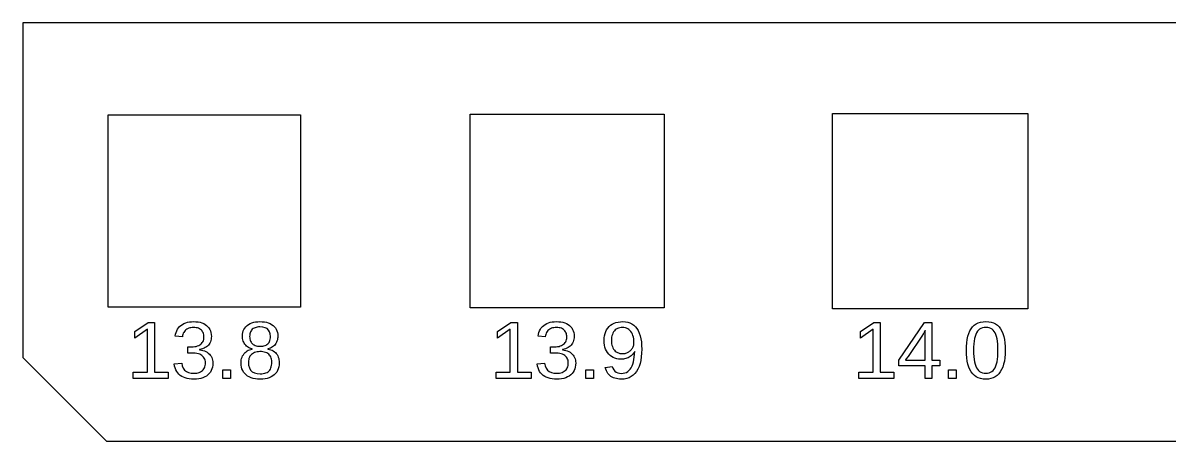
# Model space of a CAD drawing. Header units: metres. Extents: x 0 to 182, y 0 to 30.
# Drawn here: x 0 to 82.1, y 0 to 30 of the extents above; entities that cross this region are included whole.
import ezdxf

# ---------------------------------------------------------------- set-up
doc = ezdxf.new("R2010")
doc.units = ezdxf.units.M

msp = doc.modelspace()

# ---------------------------------------------------------------- linework, layer by layer
for p, q in [((182, 30), (0, 30)), ((0, 30), (0, 6)), ((6.09999, 9.59999), (6.09999, 23.4)), ((6.09999, 23.4), (19.9, 23.4)), ((19.9, 23.4), (19.9, 9.59999)), ((32.05, 9.54999), (32.05, 23.45)), ((32.05, 23.45), (45.95, 23.45)), ((45.95, 23.45), (45.95, 9.54999)), ((58, 9.5), (58, 23.5)), ((58, 23.5), (72, 23.5)), ((72, 23.5), (72, 9.5)), ((19.9, 9.59999), (6.09999, 9.59999)), ((45.95, 9.54999), (32.05, 9.54999)), ((72, 9.5), (58, 9.5)), ((8.01747, 7.86079), (8.96591, 8.51302)), ((8.96591, 8.51302), (9.43872, 8.51302)), ((9.43872, 8.51302), (9.43872, 4.93575)), ((11.1469, 8.121), (11.2293, 8.21318)), ((11.2293, 8.21318), (11.3238, 8.29654)), ((11.3238, 8.29654), (11.4284, 8.36984)), ((11.4284, 8.36984), (11.5412, 8.43185)), ((11.5412, 8.43185), (11.6622, 8.4826)), ((11.6622, 8.4826), (11.7913, 8.52206)), ((11.7913, 8.52206), (11.9287, 8.55026)), ((11.9287, 8.55026), (12.0743, 8.56718)), ((12.0743, 8.56718), (12.228, 8.57281)), ((12.228, 8.57281), (12.3951, 8.56709)), ((12.3951, 8.56709), (12.5511, 8.54991)), ((12.5511, 8.54991), (12.6962, 8.52129)), ((12.6962, 8.52129), (12.8302, 8.4812)), ((12.8302, 8.4812), (12.9533, 8.42967)), ((12.9533, 8.42967), (13.0654, 8.36668)), ((13.0654, 8.36668), (13.1665, 8.29225)), ((13.1665, 8.29225), (13.2553, 8.2076)), ((15.975, 8.20305), (16.0661, 8.28798)), ((16.0661, 8.28798), (16.1689, 8.36354)), ((16.1689, 8.36354), (16.2814, 8.42749)), ((16.2814, 8.42749), (16.4034, 8.47981)), ((16.4034, 8.47981), (16.535, 8.52049)), ((16.535, 8.52049), (16.6763, 8.54956)), ((16.6763, 8.54956), (16.8271, 8.567)), ((16.8271, 8.567), (16.9875, 8.57281)), ((16.9875, 8.57281), (17.1517, 8.56712)), ((17.1517, 8.56712), (17.3056, 8.55003)), ((17.3056, 8.55003), (17.4495, 8.52155)), ((17.4495, 8.52155), (17.5831, 8.48167)), ((17.5831, 8.48167), (17.7066, 8.4304)), ((17.7066, 8.4304), (17.8199, 8.36774)), ((17.8199, 8.36774), (17.9231, 8.29369)), ((17.9231, 8.29369), (18.0141, 8.20993)), ((34.0175, 7.86079), (34.9659, 8.51302)), ((34.9659, 8.51302), (35.4387, 8.51302)), ((35.4387, 8.51302), (35.4387, 4.93575)), ((37.1469, 8.121), (37.2293, 8.21318)), ((37.2293, 8.21318), (37.3238, 8.29654)), ((37.3238, 8.29654), (37.4284, 8.36984)), ((37.4284, 8.36984), (37.5412, 8.43185)), ((37.5412, 8.43185), (37.6622, 8.4826)), ((37.6622, 8.4826), (37.7913, 8.52206)), ((37.7913, 8.52206), (37.9287, 8.55026)), ((37.9287, 8.55026), (38.0743, 8.56718)), ((38.0743, 8.56718), (38.228, 8.57281)), ((38.228, 8.57281), (38.3951, 8.56709)), ((38.3951, 8.56709), (38.5511, 8.54991)), ((38.5511, 8.54991), (38.6962, 8.52129)), ((38.6962, 8.52129), (38.8302, 8.4812)), ((38.8302, 8.4812), (38.9533, 8.42967)), ((38.9533, 8.42967), (39.0654, 8.36668)), ((39.0654, 8.36668), (39.1665, 8.29225)), ((39.1665, 8.29225), (39.2553, 8.2076)), ((42.002, 8.21249), (42.1086, 8.30809)), ((42.1086, 8.30809), (42.2264, 8.38898)), ((42.2264, 8.38898), (42.3555, 8.45515)), ((42.3555, 8.45515), (42.4959, 8.50664)), ((42.4959, 8.50664), (42.6475, 8.5434)), ((42.6475, 8.5434), (42.8104, 8.56546)), ((42.8104, 8.56546), (42.9846, 8.57281)), ((42.9846, 8.57281), (43.1692, 8.5627)), ((43.1692, 8.5627), (43.3406, 8.53236)), ((43.3406, 8.53236), (43.4987, 8.48178)), ((43.4987, 8.48178), (43.6435, 8.41098)), ((43.6435, 8.41098), (43.7751, 8.31996)), ((43.7751, 8.31996), (43.8935, 8.20869)), ((60.0175, 7.86079), (60.9659, 8.51302)), ((60.9659, 8.51302), (61.4387, 8.51302)), ((61.4387, 8.51302), (61.4387, 4.93575)), ((62.7584, 5.80728), (64.5955, 8.51302)), ((64.5955, 8.51302), (65.1338, 8.51302)), ((65.1338, 8.51302), (65.1338, 5.813)), ((68.0452, 8.19408), (68.1656, 8.3098)), ((68.1656, 8.3098), (68.302, 8.40448)), ((68.302, 8.40448), (68.4544, 8.47813)), ((68.4544, 8.47813), (68.6228, 8.53073)), ((68.6228, 8.53073), (68.8071, 8.5623)), ((68.8071, 8.5623), (69.0074, 8.57281)), ((69.0074, 8.57281), (69.2025, 8.56218)), ((69.2025, 8.56218), (69.3823, 8.53027)), ((69.3823, 8.53027), (69.547, 8.47708)), ((69.547, 8.47708), (69.6965, 8.40262)), ((69.6965, 8.40262), (69.8309, 8.30688)), ((69.8309, 8.30688), (69.9501, 8.18988)), ((8.92316, 8.02312), (8.01747, 7.37662)), ((8.01747, 7.37662), (8.01747, 7.86079)), ((8.92316, 4.93575), (8.92316, 8.02312)), ((10.9151, 7.52756), (10.9374, 7.66391)), ((11.4306, 7.48766), (10.9151, 7.52756)), ((10.9374, 7.66391), (10.9717, 7.79144)), ((10.9717, 7.79144), (11.0181, 7.91013)), ((11.0181, 7.91013), (11.0764, 8.01997)), ((11.0764, 8.01997), (11.1469, 8.121)), ((11.4439, 7.57509), (11.4306, 7.48766)), ((11.4644, 7.65671), (11.4439, 7.57509)), ((11.4921, 7.7325), (11.4644, 7.65671)), ((11.5269, 7.80249), (11.4921, 7.7325)), ((11.5688, 7.86665), (11.5269, 7.80249)), ((11.6179, 7.92502), (11.5688, 7.86665)), ((11.6741, 7.97755), (11.6179, 7.92502)), ((11.7366, 8.02365), (11.6741, 7.97755)), ((11.8043, 8.06265), (11.7366, 8.02365)), ((11.8773, 8.09457), (11.8043, 8.06265)), ((11.9557, 8.11938), (11.8773, 8.09457)), ((12.0393, 8.13712), (11.9557, 8.11938)), ((12.1282, 8.14775), (12.0393, 8.13712)), ((12.2224, 8.15131), (12.1282, 8.14775)), ((12.3252, 8.14749), (12.2224, 8.15131)), ((12.4206, 8.13608), (12.3252, 8.14749)), ((12.5084, 8.11703), (12.4206, 8.13608)), ((12.5888, 8.09039), (12.5084, 8.11703)), ((12.6616, 8.05612), (12.5888, 8.09039)), ((12.727, 8.01424), (12.6616, 8.05612)), ((12.7848, 7.96474), (12.727, 8.01424)), ((12.8351, 7.90868), (12.7848, 7.96474)), ((12.8776, 7.84709), (12.8351, 7.90868)), ((12.9124, 7.77998), (12.8776, 7.84709)), ((12.9395, 7.70735), (12.9124, 7.77998)), ((12.9588, 7.6292), (12.9395, 7.70735)), ((12.9704, 7.54553), (12.9588, 7.6292)), ((12.9695, 7.36644), (12.9743, 7.45633)), ((12.9743, 7.45633), (12.9704, 7.54553)), ((13.2553, 8.2076), (13.3304, 8.11394)), ((13.3304, 8.11394), (13.3919, 8.01126)), ((13.3919, 8.01126), (13.4397, 7.89958)), ((13.4397, 7.89958), (13.4739, 7.77888)), ((13.4739, 7.77888), (13.4943, 7.64919)), ((13.4968, 7.40355), (13.4836, 7.30249)), ((13.4943, 7.64919), (13.5012, 7.51047)), ((13.5012, 7.51047), (13.4968, 7.40355)), ((15.7229, 7.54466), (15.7299, 7.67212)), ((15.7268, 7.44798), (15.7229, 7.54466)), ((15.7384, 7.35492), (15.7268, 7.44798)), ((15.7299, 7.67212), (15.7509, 7.79248)), ((15.7509, 7.79248), (15.7859, 7.90576)), ((15.7859, 7.90576), (15.835, 8.01195)), ((15.835, 8.01195), (15.898, 8.11105)), ((15.898, 8.11105), (15.975, 8.20305)), ((16.2508, 7.60388), (16.247, 7.51047)), ((16.247, 7.51047), (16.251, 7.41534)), ((16.2624, 7.69043), (16.2508, 7.60388)), ((16.251, 7.41534), (16.2629, 7.32692)), ((16.2818, 7.77011), (16.2624, 7.69043)), ((16.3088, 7.84294), (16.2818, 7.77011)), ((16.3436, 7.90891), (16.3088, 7.84294)), ((16.3861, 7.96802), (16.3436, 7.90891)), ((16.4364, 8.02026), (16.3861, 7.96802)), ((16.494, 8.0656), (16.4364, 8.02026)), ((16.5587, 8.10397), (16.494, 8.0656)), ((16.6304, 8.13536), (16.5587, 8.10397)), ((16.7091, 8.15977), (16.6304, 8.13536)), ((16.7948, 8.17722), (16.7091, 8.15977)), ((16.8876, 8.18767), (16.7948, 8.17722)), ((16.9875, 8.19116), (16.8876, 8.18767)), ((17.1855, 8.17728), (16.9875, 8.19116)), ((17.353, 8.13559), (17.1855, 8.17728)), ((17.49, 8.06613), (17.353, 8.13559)), ((17.5966, 7.96889), (17.49, 8.06613)), ((17.6728, 7.84387), (17.5966, 7.96889)), ((17.7185, 7.69106), (17.6728, 7.84387)), ((17.7182, 7.31412), (17.7298, 7.40808)), ((17.7337, 7.51047), (17.7185, 7.69106)), ((17.7298, 7.40808), (17.7337, 7.51047)), ((18.0141, 8.20993), (18.0912, 8.11816)), ((18.0912, 8.11816), (18.1542, 8.01836)), ((18.1542, 8.01836), (18.2032, 7.91054)), ((18.2032, 7.91054), (18.2383, 7.79469)), ((18.2383, 7.79469), (18.2593, 7.67084)), ((18.2624, 7.44229), (18.2507, 7.34923)), ((18.2593, 7.67084), (18.2663, 7.53894)), ((18.2663, 7.53894), (18.2624, 7.44229)), ((34.9232, 8.02312), (34.0175, 7.37662)), ((34.0175, 7.37662), (34.0175, 7.86079)), ((34.9232, 4.93575), (34.9232, 8.02312)), ((36.9151, 7.52756), (36.9374, 7.66391)), ((37.4306, 7.48766), (36.9151, 7.52756)), ((36.9374, 7.66391), (36.9717, 7.79144)), ((36.9717, 7.79144), (37.0181, 7.91013)), ((37.0181, 7.91013), (37.0764, 8.01997)), ((37.0764, 8.01997), (37.1469, 8.121)), ((37.4439, 7.57509), (37.4306, 7.48766)), ((37.4644, 7.65671), (37.4439, 7.57509)), ((37.4921, 7.7325), (37.4644, 7.65671)), ((37.5269, 7.80249), (37.4921, 7.7325)), ((37.5688, 7.86665), (37.5269, 7.80249)), ((37.6179, 7.92502), (37.5688, 7.86665)), ((37.6741, 7.97755), (37.6179, 7.92502)), ((37.7366, 8.02365), (37.6741, 7.97755)), ((37.8043, 8.06265), (37.7366, 8.02365)), ((37.8773, 8.09457), (37.8043, 8.06265)), ((37.9557, 8.11938), (37.8773, 8.09457)), ((38.0393, 8.13712), (37.9557, 8.11938)), ((38.1282, 8.14775), (38.0393, 8.13712)), ((38.2224, 8.15131), (38.1282, 8.14775)), ((38.3252, 8.14749), (38.2224, 8.15131)), ((38.4206, 8.13608), (38.3252, 8.14749)), ((38.5084, 8.11703), (38.4206, 8.13608)), ((38.5888, 8.09039), (38.5084, 8.11703)), ((38.6616, 8.05612), (38.5888, 8.09039)), ((38.727, 8.01424), (38.6616, 8.05612)), ((38.7848, 7.96474), (38.727, 8.01424)), ((38.8351, 7.90868), (38.7848, 7.96474)), ((38.8776, 7.84709), (38.8351, 7.90868)), ((38.9124, 7.77998), (38.8776, 7.84709)), ((38.9395, 7.70735), (38.9124, 7.77998)), ((38.9588, 7.6292), (38.9395, 7.70735)), ((38.9704, 7.54553), (38.9588, 7.6292)), ((38.9695, 7.36644), (38.9743, 7.45633)), ((38.9743, 7.45633), (38.9704, 7.54553)), ((39.2553, 8.2076), (39.3304, 8.11394)), ((39.3304, 8.11394), (39.3919, 8.01126)), ((39.3919, 8.01126), (39.4397, 7.89958)), ((39.4397, 7.89958), (39.4739, 7.77888)), ((39.4739, 7.77888), (39.4943, 7.64919)), ((39.4968, 7.40355), (39.4836, 7.30249)), ((39.4943, 7.64919), (39.5012, 7.51047)), ((39.5012, 7.51047), (39.4968, 7.40355)), ((41.6488, 7.22281), (41.6561, 7.39716)), ((41.6561, 7.39716), (41.6777, 7.5605)), ((41.6777, 7.5605), (41.7137, 7.71288)), ((41.7137, 7.71288), (41.7642, 7.85426)), ((41.7642, 7.85426), (41.829, 7.98465)), ((41.829, 7.98465), (41.9083, 8.10406)), ((41.9083, 8.10406), (42.002, 8.21249)), ((42.1875, 7.45401), (42.1744, 7.34204)), ((42.2093, 7.55872), (42.1875, 7.45401)), ((42.2398, 7.65616), (42.2093, 7.55872)), ((42.2791, 7.74634), (42.2398, 7.65616)), ((42.327, 7.82924), (42.2791, 7.74634)), ((42.3837, 7.90489), (42.327, 7.82924)), ((42.4479, 7.97177), (42.3837, 7.90489)), ((42.5185, 8.02837), (42.4479, 7.97177)), ((42.5956, 8.07466), (42.5185, 8.02837)), ((42.679, 8.11067), (42.5956, 8.07466)), ((42.7688, 8.1364), (42.679, 8.11067)), ((42.8649, 8.15182), (42.7688, 8.1364)), ((42.9675, 8.15697), (42.8649, 8.15182)), ((43.0711, 8.15096), (42.9675, 8.15697)), ((43.1684, 8.1329), (43.0711, 8.15096)), ((43.2596, 8.10283), (43.1684, 8.1329)), ((43.3447, 8.06071), (43.2596, 8.10283)), ((43.4235, 8.00656), (43.3447, 8.06071)), ((43.4962, 7.94038), (43.4235, 8.00656)), ((43.5628, 7.86218), (43.4962, 7.94038)), ((43.6217, 7.77409), (43.5628, 7.86218)), ((43.6716, 7.67828), (43.6217, 7.77409)), ((43.7124, 7.57474), (43.6716, 7.67828)), ((43.7441, 7.46346), (43.7124, 7.57474)), ((43.7668, 7.34445), (43.7441, 7.46346)), ((43.8935, 8.20869), (43.9986, 8.07721)), ((43.9986, 8.07721), (44.09, 7.92546)), ((44.09, 7.92546), (44.1674, 7.75336)), ((44.1674, 7.75336), (44.2307, 7.56091)), ((44.2307, 7.56091), (44.2799, 7.34811)), ((60.9232, 8.02312), (60.0175, 7.37662)), ((60.0175, 7.37662), (60.0175, 7.86079)), ((60.9232, 4.93575), (60.9232, 8.02312)), ((64.4588, 7.5959), (63.4306, 6.0807)), ((64.4701, 7.61299), (64.4588, 7.5959)), ((64.4829, 7.63335), (64.4701, 7.61299)), ((64.4973, 7.65694), (64.4829, 7.63335)), ((64.5132, 7.68379), (64.4973, 7.65694)), ((64.5305, 7.71391), (64.5132, 7.68379)), ((64.5494, 7.74727), (64.5305, 7.71391)), ((64.5698, 7.78389), (64.5494, 7.74727)), ((64.5896, 7.81975), (64.5698, 7.78389)), ((64.6066, 7.85085), (64.5896, 7.81975)), ((64.6208, 7.87718), (64.6066, 7.85085)), ((64.6322, 7.89874), (64.6208, 7.87718)), ((64.6408, 7.91554), (64.6322, 7.89874)), ((64.6466, 7.92757), (64.6408, 7.91554)), ((64.6496, 7.93483), (64.6466, 7.92757)), ((64.6496, 5.813), (64.6496, 7.93483)), ((67.6653, 7.29889), (67.7135, 7.52023)), ((67.7135, 7.52023), (67.7755, 7.72041)), ((67.7755, 7.72041), (67.8513, 7.89944)), ((67.8513, 7.89944), (67.9408, 8.05731)), ((67.9408, 8.05731), (68.0452, 8.19408)), ((68.227, 7.51231), (68.1891, 7.3519)), ((68.2733, 7.6525), (68.227, 7.51231)), ((68.3281, 7.77246), (68.2733, 7.6525)), ((68.3926, 7.87448), (68.3281, 7.77246)), ((68.4679, 7.9608), (68.3926, 7.87448)), ((68.554, 8.03142), (68.4679, 7.9608)), ((68.6511, 8.08635), (68.554, 8.03142)), ((68.759, 8.12558), (68.6511, 8.08635)), ((68.8778, 8.14912), (68.759, 8.12558)), ((69.0074, 8.15697), (68.8778, 8.14912)), ((69.1339, 8.14902), (69.0074, 8.15697)), ((69.2498, 8.12512), (69.1339, 8.14902)), ((69.355, 8.08531), (69.2498, 8.12512)), ((69.4496, 8.02957), (69.355, 8.08531)), ((69.5336, 7.9579), (69.4496, 8.02957)), ((69.6069, 7.87032), (69.5336, 7.9579)), ((69.6696, 7.7668), (69.6069, 7.87032)), ((69.7229, 7.64555), (69.6696, 7.7668)), ((69.7679, 7.50478), (69.7229, 7.64555)), ((69.8048, 7.34447), (69.7679, 7.50478)), ((69.9501, 8.18988), (70.0541, 8.05159)), ((70.0541, 8.05159), (70.1436, 7.89246)), ((70.1436, 7.89246), (70.2194, 7.71286)), ((70.2194, 7.71286), (70.2814, 7.5128)), ((70.2814, 7.5128), (70.3296, 7.29227)), ((11.8094, 6.31993), (11.8094, 6.76425)), ((11.8094, 6.76425), (12.0885, 6.76425)), ((12.0885, 6.76425), (12.2051, 6.76801)), ((12.2051, 6.76801), (12.3139, 6.77925)), ((12.3139, 6.77925), (12.415, 6.798)), ((12.415, 6.798), (12.5084, 6.82423)), ((12.5084, 6.82423), (12.594, 6.85799)), ((12.594, 6.85799), (12.672, 6.89923)), ((12.7742, 6.58676), (12.661, 6.55917)), ((12.672, 6.89923), (12.7421, 6.94797)), ((12.7421, 6.94797), (12.8037, 7.00333)), ((12.8794, 6.62068), (12.7742, 6.58676)), ((12.8037, 7.00333), (12.8558, 7.06444)), ((12.8558, 7.06444), (12.8985, 7.13132)), ((12.9767, 6.66093), (12.8794, 6.62068)), ((12.8985, 7.13132), (12.9316, 7.20393)), ((12.9316, 7.20393), (12.9553, 7.28232)), ((12.9553, 7.28232), (12.9695, 7.36644)), ((13.066, 6.70752), (12.9767, 6.66093)), ((13.1473, 6.76045), (13.066, 6.70752)), ((13.2207, 6.8197), (13.1473, 6.76045)), ((13.2861, 6.8853), (13.2207, 6.8197)), ((13.3432, 6.957), (13.2861, 6.8853)), ((13.3915, 7.03456), (13.3432, 6.957)), ((13.431, 7.118), (13.3915, 7.03456)), ((13.4617, 7.20731), (13.431, 7.118)), ((13.4836, 7.30249), (13.4617, 7.20731)), ((15.7577, 7.26546), (15.7384, 7.35492)), ((15.7847, 7.17961), (15.7577, 7.26546)), ((15.8195, 7.09737), (15.7847, 7.17961)), ((15.862, 7.01872), (15.8195, 7.09737)), ((15.9123, 6.94368), (15.862, 7.01872)), ((15.9692, 6.8741), (15.9123, 6.94368)), ((16.0318, 6.81186), (15.9692, 6.8741)), ((16.1, 6.75693), (16.0318, 6.81186)), ((16.1739, 6.70932), (16.1, 6.75693)), ((16.2534, 6.66904), (16.1739, 6.70932)), ((16.2393, 6.54932), (16.3317, 6.57849)), ((16.3385, 6.63608), (16.2534, 6.66904)), ((16.2629, 7.32692), (16.2828, 7.24516)), ((16.2828, 7.24516), (16.3107, 7.17009)), ((16.3107, 7.17009), (16.3465, 7.1017)), ((16.3317, 6.57849), (16.4293, 6.59908)), ((16.4293, 6.61044), (16.3385, 6.63608)), ((16.3465, 7.1017), (16.3903, 7.03999)), ((16.3903, 7.03999), (16.4421, 6.98497)), ((16.4293, 6.59908), (16.4293, 6.61044)), ((16.4421, 6.98497), (16.5011, 6.93698)), ((16.5011, 6.93698), (16.5667, 6.89638)), ((16.5667, 6.89638), (16.6388, 6.86316)), ((16.6388, 6.86316), (16.7176, 6.83733)), ((16.7176, 6.83733), (16.8029, 6.81888)), ((16.8029, 6.81888), (16.8947, 6.8078)), ((16.8947, 6.8078), (16.9932, 6.80411)), ((16.9932, 6.80411), (17.093, 6.80751)), ((17.093, 6.80751), (17.1858, 6.81772)), ((17.1858, 6.81772), (17.2716, 6.83472)), ((17.2716, 6.83472), (17.3503, 6.85852)), ((17.3503, 6.85852), (17.422, 6.88911)), ((17.422, 6.88911), (17.4866, 6.92653)), ((17.4866, 6.92653), (17.5443, 6.97073)), ((17.5443, 6.97073), (17.5945, 7.02255)), ((17.6458, 6.63876), (17.5543, 6.61617)), ((17.5543, 6.61617), (17.5543, 6.60474)), ((17.5543, 6.60474), (17.6606, 6.58275)), ((17.5945, 7.02255), (17.6371, 7.08279)), ((17.6371, 7.08279), (17.6718, 7.15147)), ((17.7317, 6.66916), (17.6458, 6.63876)), ((17.6606, 6.58275), (17.76, 6.55257)), ((17.6718, 7.15147), (17.6989, 7.22858)), ((17.6989, 7.22858), (17.7182, 7.31412)), ((17.8118, 6.70734), (17.7317, 6.66916)), ((17.8863, 6.75331), (17.8118, 6.70734)), ((17.955, 6.80707), (17.8863, 6.75331)), ((18.0181, 6.86862), (17.955, 6.80707)), ((18.0754, 6.93797), (18.0181, 6.86862)), ((18.1261, 7.01302), (18.0754, 6.93797)), ((18.1689, 7.09166), (18.1261, 7.01302)), ((18.204, 7.17392), (18.1689, 7.09166)), ((18.2312, 7.25977), (18.204, 7.17392)), ((18.2507, 7.34923), (18.2312, 7.25977)), ((37.8094, 6.31993), (37.8094, 6.76425)), ((37.8094, 6.76425), (38.0885, 6.76425)), ((38.0885, 6.76425), (38.2051, 6.76801)), ((38.2051, 6.76801), (38.3139, 6.77925)), ((38.3139, 6.77925), (38.415, 6.798)), ((38.415, 6.798), (38.5084, 6.82423)), ((38.5084, 6.82423), (38.594, 6.85799)), ((38.594, 6.85799), (38.672, 6.89923)), ((38.7742, 6.58676), (38.661, 6.55917)), ((38.672, 6.89923), (38.7421, 6.94797)), ((38.7421, 6.94797), (38.8037, 7.00333)), ((38.8794, 6.62068), (38.7742, 6.58676)), ((38.8037, 7.00333), (38.8558, 7.06444)), ((38.8558, 7.06444), (38.8985, 7.13132)), ((38.9767, 6.66093), (38.8794, 6.62068)), ((38.8985, 7.13132), (38.9316, 7.20393)), ((38.9316, 7.20393), (38.9553, 7.28232)), ((38.9553, 7.28232), (38.9695, 7.36644)), ((39.066, 6.70752), (38.9767, 6.66093)), ((39.1473, 6.76045), (39.066, 6.70752)), ((39.2207, 6.8197), (39.1473, 6.76045)), ((39.2861, 6.8853), (39.2207, 6.8197)), ((39.3432, 6.957), (39.2861, 6.8853)), ((39.3915, 7.03456), (39.3432, 6.957)), ((39.431, 7.118), (39.3915, 7.03456)), ((39.4617, 7.20731), (39.431, 7.118)), ((39.4836, 7.30249), (39.4617, 7.20731)), ((41.6555, 7.0528), (41.6488, 7.22281)), ((41.6754, 6.89265), (41.6555, 7.0528)), ((41.7085, 6.7424), (41.6754, 6.89265)), ((41.7549, 6.60202), (41.7085, 6.7424)), ((41.8145, 6.47153), (41.7549, 6.60202)), ((42.1744, 7.34204), (42.1701, 7.22281)), ((42.1701, 7.22281), (42.1744, 7.10124)), ((42.1744, 7.10124), (42.1875, 6.98717)), ((42.1875, 6.98717), (42.2093, 6.8806)), ((42.2093, 6.8806), (42.2398, 6.78152)), ((42.2398, 6.78152), (42.2791, 6.68994)), ((42.2791, 6.68994), (42.327, 6.60585)), ((42.327, 6.60585), (42.3837, 6.52927)), ((43.606, 6.56279), (43.6423, 6.61055)), ((43.6423, 6.61055), (43.6753, 6.66173)), ((43.6753, 6.66173), (43.7044, 6.71567)), ((43.7044, 6.71567), (43.729, 6.77171)), ((43.729, 6.77171), (43.7491, 6.82983)), ((43.7491, 6.82983), (43.7648, 6.89005)), ((43.7648, 6.89005), (43.776, 6.95236)), ((43.7804, 7.21771), (43.7668, 7.34445)), ((43.776, 6.95236), (43.7827, 7.01675)), ((43.7849, 7.08325), (43.7804, 7.21771)), ((43.7827, 7.01675), (43.7849, 7.08325)), ((44.2799, 7.34811), (44.3151, 7.11499)), ((44.3151, 7.11499), (44.3362, 6.86151)), ((44.3432, 6.58769), (44.3355, 6.30206)), ((44.3362, 6.86151), (44.3432, 6.58769)), ((67.6033, 6.50793), (67.6102, 6.79274)), ((67.6102, 6.79274), (67.6308, 7.0564)), ((67.6308, 7.0564), (67.6653, 7.29889)), ((68.1259, 6.74927), (68.1216, 6.50793)), ((68.1385, 6.97037), (68.1259, 6.74927)), ((68.1596, 7.17125), (68.1385, 6.97037)), ((68.1891, 7.3519), (68.1596, 7.17125)), ((69.8335, 7.16463), (69.8048, 7.34447)), ((69.854, 6.96526), (69.8335, 7.16463)), ((69.8663, 6.74635), (69.854, 6.96526)), ((69.8704, 6.50793), (69.8663, 6.74635)), ((70.3296, 7.29227), (70.364, 7.05128)), ((70.364, 7.05128), (70.3847, 6.78984)), ((70.3847, 6.78984), (70.3916, 6.50793)), ((0, 6), (6, 0)), ((12.0999, 6.31993), (11.8094, 6.31993)), ((12.2312, 6.31619), (12.0999, 6.31993)), ((12.3535, 6.30495), (12.2312, 6.31619)), ((12.4665, 6.28619), (12.3535, 6.30495)), ((12.5705, 6.25995), (12.4665, 6.28619)), ((12.6653, 6.22621), (12.5705, 6.25995)), ((12.661, 6.55917), (12.661, 6.54779)), ((12.661, 6.54779), (12.7855, 6.52977)), ((12.751, 6.18497), (12.6653, 6.22621)), ((12.8276, 6.13623), (12.751, 6.18497)), ((12.7855, 6.52977), (12.9018, 6.50337)), ((12.8945, 6.08081), (12.8276, 6.13623)), ((12.951, 6.01952), (12.8945, 6.08081)), ((12.9018, 6.50337), (13.0101, 6.46861)), ((12.9973, 5.95235), (12.951, 6.01952)), ((13.0333, 5.87932), (12.9973, 5.95235)), ((13.0101, 6.46861), (13.1101, 6.42549)), ((13.0591, 5.80042), (13.0333, 5.87932)), ((13.0745, 5.71565), (13.0591, 5.80042)), ((13.1101, 6.42549), (13.2021, 6.37399)), ((13.2021, 6.37399), (13.2859, 6.31413)), ((13.2859, 6.31413), (13.3616, 6.2459)), ((13.3616, 6.2459), (13.4281, 6.17079)), ((13.4281, 6.17079), (13.4843, 6.09035)), ((13.4843, 6.09035), (13.5304, 6.00456)), ((13.5304, 6.00456), (13.5662, 5.91342)), ((13.5662, 5.91342), (13.5918, 5.81694)), ((13.5918, 5.81694), (13.6071, 5.7151)), ((15.6335, 5.72336), (15.6473, 5.82799)), ((15.6473, 5.82799), (15.6702, 5.92749)), ((15.6702, 5.92749), (15.7024, 6.02188)), ((15.7024, 6.02188), (15.7437, 6.11116)), ((15.7437, 6.11116), (15.7942, 6.19533)), ((15.7942, 6.19533), (15.8539, 6.27437)), ((15.8539, 6.27437), (15.9207, 6.34656)), ((15.9207, 6.34656), (15.9927, 6.41016)), ((15.9927, 6.41016), (16.0698, 6.46515)), ((16.0698, 6.46515), (16.152, 6.51154)), ((16.152, 6.51154), (16.2393, 6.54932)), ((16.1631, 5.75494), (16.1586, 5.65634)), ((16.1766, 5.84732), (16.1631, 5.75494)), ((16.1989, 5.93349), (16.1766, 5.84732)), ((16.2303, 6.01344), (16.1989, 5.93349)), ((16.2706, 6.08717), (16.2303, 6.01344)), ((16.3198, 6.15469), (16.2706, 6.08717)), ((16.378, 6.21599), (16.3198, 6.15469)), ((16.4441, 6.27002), (16.378, 6.21599)), ((16.5172, 6.31573), (16.4441, 6.27002)), ((16.5974, 6.35315), (16.5172, 6.31573)), ((16.6844, 6.38223), (16.5974, 6.35315)), ((16.7785, 6.40302), (16.6844, 6.38223)), ((16.8795, 6.41548), (16.7785, 6.40302)), ((16.9875, 6.41965), (16.8795, 6.41548)), ((17.0985, 6.41577), (16.9875, 6.41965)), ((17.2023, 6.40417), (17.0985, 6.41577)), ((17.2987, 6.38486), (17.2023, 6.40417)), ((17.3878, 6.35779), (17.2987, 6.38486)), ((17.4696, 6.323), (17.3878, 6.35779)), ((17.5441, 6.28047), (17.4696, 6.323)), ((17.6112, 6.23022), (17.5441, 6.28047)), ((17.6701, 6.17236), (17.6112, 6.23022)), ((17.72, 6.10701), (17.6701, 6.17236)), ((17.7608, 6.03415), (17.72, 6.10701)), ((17.76, 6.55257), (17.8524, 6.51418)), ((17.7925, 5.9538), (17.7608, 6.03415)), ((17.8152, 5.86594), (17.7925, 5.9538)), ((17.8288, 5.77057), (17.8152, 5.86594)), ((17.8334, 5.66772), (17.8288, 5.77057)), ((17.8524, 6.51418), (17.9379, 6.46759)), ((17.9379, 6.46759), (18.0163, 6.41281)), ((18.0163, 6.41281), (18.0878, 6.34982)), ((18.0878, 6.34982), (18.1523, 6.27866)), ((18.1523, 6.27866), (18.209, 6.20067)), ((18.209, 6.20067), (18.257, 6.11729)), ((18.257, 6.11729), (18.2962, 6.0285)), ((18.2962, 6.0285), (18.3267, 5.93431)), ((18.3267, 5.93431), (18.3485, 5.8347)), ((18.3485, 5.8347), (18.3616, 5.72971)), ((38.0999, 6.31993), (37.8094, 6.31993)), ((38.2312, 6.31619), (38.0999, 6.31993)), ((38.3535, 6.30495), (38.2312, 6.31619)), ((38.4665, 6.28619), (38.3535, 6.30495)), ((38.5705, 6.25995), (38.4665, 6.28619)), ((38.6653, 6.22621), (38.5705, 6.25995)), ((38.661, 6.55917), (38.661, 6.54779)), ((38.661, 6.54779), (38.7855, 6.52977)), ((38.751, 6.18497), (38.6653, 6.22621)), ((38.8276, 6.13623), (38.751, 6.18497)), ((38.7855, 6.52977), (38.9018, 6.50337)), ((38.8945, 6.08081), (38.8276, 6.13623)), ((38.951, 6.01952), (38.8945, 6.08081)), ((38.9018, 6.50337), (39.0101, 6.46861)), ((38.9973, 5.95235), (38.951, 6.01952)), ((39.0333, 5.87932), (38.9973, 5.95235)), ((39.0101, 6.46861), (39.1101, 6.42549)), ((39.0591, 5.80042), (39.0333, 5.87932)), ((39.0745, 5.71565), (39.0591, 5.80042)), ((39.1101, 6.42549), (39.2021, 6.37399)), ((39.2021, 6.37399), (39.2859, 6.31413)), ((39.2859, 6.31413), (39.3616, 6.2459)), ((39.3616, 6.2459), (39.4281, 6.17079)), ((39.4281, 6.17079), (39.4843, 6.09035)), ((39.4843, 6.09035), (39.5304, 6.00456)), ((39.5304, 6.00456), (39.5662, 5.91342)), ((39.5662, 5.91342), (39.5918, 5.81694)), ((39.5918, 5.81694), (39.6071, 5.7151)), ((41.8874, 6.35091), (41.8145, 6.47153)), ((41.9735, 6.24017), (41.8874, 6.35091)), ((42.0707, 6.14195), (41.9735, 6.24017)), ((42.1767, 6.05884), (42.0707, 6.14195)), ((42.2916, 5.99084), (42.1767, 6.05884)), ((42.4153, 5.93794), (42.2916, 5.99084)), ((42.3837, 6.52927), (42.4478, 6.46164)), ((42.5478, 5.90018), (42.4153, 5.93794)), ((42.4478, 6.46164), (42.5181, 6.40442)), ((42.5181, 6.40442), (42.5945, 6.3576)), ((42.6892, 5.8775), (42.5478, 5.90018)), ((42.5945, 6.3576), (42.6771, 6.32118)), ((42.6771, 6.32118), (42.7659, 6.29518)), ((42.8394, 5.86995), (42.6892, 5.8775)), ((42.7659, 6.29518), (42.8608, 6.27957)), ((42.9327, 5.87311), (42.8394, 5.86995)), ((42.8608, 6.27957), (42.9619, 6.27437)), ((43.0238, 5.88261), (42.9327, 5.87311)), ((42.9619, 6.27437), (43.0247, 6.27643)), ((43.1126, 5.89845), (43.0238, 5.88261)), ((43.0247, 6.27643), (43.0862, 6.28262)), ((43.0862, 6.28262), (43.1465, 6.29294)), ((43.1993, 5.92062), (43.1126, 5.89845)), ((43.1465, 6.29294), (43.2055, 6.30737)), ((43.2837, 5.94913), (43.1993, 5.92062)), ((43.2055, 6.30737), (43.2632, 6.32594)), ((43.2632, 6.32594), (43.3196, 6.34863)), ((43.366, 5.98396), (43.2837, 5.94913)), ((43.3196, 6.34863), (43.3748, 6.37546)), ((43.446, 6.02513), (43.366, 5.98396)), ((43.3748, 6.37546), (43.4277, 6.40607)), ((43.4277, 6.40607), (43.4772, 6.44011)), ((43.5217, 6.07155), (43.446, 6.02513)), ((43.4772, 6.44011), (43.5235, 6.47757)), ((43.5907, 6.1221), (43.5217, 6.07155)), ((43.5235, 6.47757), (43.5664, 6.51848)), ((43.5664, 6.51848), (43.606, 6.56279)), ((43.653, 6.17677), (43.5907, 6.1221)), ((43.7088, 6.23557), (43.653, 6.17677)), ((43.7579, 6.29849), (43.7088, 6.23557)), ((43.7479, 5.68204), (43.7841, 5.84927)), ((43.8004, 6.36555), (43.7579, 6.29849)), ((43.7841, 5.84927), (43.8109, 6.03079)), ((43.8362, 6.43674), (43.8004, 6.36555)), ((43.8109, 6.03079), (43.8282, 6.22661)), ((43.8282, 6.22661), (43.8362, 6.43674)), ((44.2739, 5.7894), (44.22, 5.56235)), ((44.3124, 6.03596), (44.2739, 5.7894)), ((44.3355, 6.30206), (44.3124, 6.03596)), ((62.7584, 5.40854), (62.7584, 5.80728)), ((63.2768, 5.86995), (63.2312, 5.813)), ((63.2312, 5.813), (64.6496, 5.813)), ((63.4306, 6.0807), (63.2768, 5.86995)), ((65.1338, 5.813), (65.6977, 5.813)), ((65.6977, 5.813), (65.6977, 5.40854)), ((67.6104, 6.22893), (67.6033, 6.50793)), ((67.6317, 5.96968), (67.6104, 6.22893)), ((67.6671, 5.73021), (67.6317, 5.96968)), ((68.1216, 6.50793), (68.1259, 6.27316)), ((68.1259, 6.27316), (68.1387, 6.0571)), ((68.1387, 6.0571), (68.1601, 5.85977)), ((68.1601, 5.85977), (68.19, 5.68115)), ((69.8016, 5.69231), (69.8317, 5.86971)), ((69.8317, 5.86971), (69.8532, 6.06477)), ((69.8532, 6.06477), (69.8661, 6.27751)), ((69.8661, 6.27751), (69.8704, 6.50793)), ((70.3626, 5.97224), (70.3264, 5.73352)), ((70.3843, 6.23038), (70.3626, 5.97224)), ((70.3916, 6.50793), (70.3843, 6.23038)), ((7.90071, 4.5), (7.90071, 4.93575)), ((7.90071, 4.93575), (8.92316, 4.93575)), ((9.43872, 4.93575), (10.4156, 4.93575)), ((10.4156, 4.93575), (10.4156, 4.5)), ((10.8467, 5.53101), (11.3765, 5.57944)), ((10.8723, 5.3826), (10.8467, 5.53101)), ((10.9098, 5.24493), (10.8723, 5.3826)), ((10.9595, 5.11801), (10.9098, 5.24493)), ((11.0211, 5.00186), (10.9595, 5.11801)), ((11.0948, 4.89645), (11.0211, 5.00186)), ((11.3765, 5.57944), (11.4194, 5.39053)), ((11.4194, 5.39053), (11.4897, 5.23068)), ((11.4897, 5.23068), (11.5873, 5.0999)), ((11.5873, 5.0999), (11.7122, 4.99818)), ((11.7122, 4.99818), (11.8644, 4.92554)), ((12.5522, 4.90245), (12.6391, 4.92972)), ((12.6391, 4.92972), (12.7192, 4.96475)), ((12.7192, 4.96475), (12.7924, 5.0076)), ((12.7924, 5.0076), (12.8589, 5.05821)), ((12.8589, 5.05821), (12.9174, 5.11652)), ((12.9174, 5.11652), (12.967, 5.18237)), ((12.967, 5.18237), (13.0075, 5.2558)), ((13.0075, 5.2558), (13.0391, 5.33676)), ((13.0391, 5.33676), (13.0616, 5.42529)), ((13.0616, 5.42529), (13.0751, 5.52136)), ((13.0796, 5.625), (13.0745, 5.71565)), ((13.0751, 5.52136), (13.0796, 5.625)), ((13.432, 4.9424), (13.3527, 4.83998)), ((13.4969, 5.05504), (13.432, 4.9424)), ((13.5473, 5.17792), (13.4969, 5.05504)), ((13.5834, 5.31102), (13.5473, 5.17792)), ((13.605, 5.45435), (13.5834, 5.31102)), ((13.6122, 5.60791), (13.605, 5.45435)), ((13.6071, 5.7151), (13.6122, 5.60791)), ((14.3253, 4.5), (14.3253, 5.12373)), ((14.3253, 5.12373), (14.8807, 5.12373)), ((14.8807, 5.12373), (14.8807, 4.5)), ((15.6289, 5.61362), (15.6335, 5.72336)), ((15.6363, 5.45854), (15.6289, 5.61362)), ((15.6585, 5.31393), (15.6363, 5.45854)), ((15.6956, 5.17978), (15.6585, 5.31393)), ((15.7475, 5.05609), (15.6956, 5.17978)), ((15.8142, 4.94286), (15.7475, 5.05609)), ((15.8957, 4.84009), (15.8142, 4.94286)), ((16.1586, 5.65634), (16.1759, 5.43645)), ((16.1759, 5.43645), (16.2277, 5.25038)), ((16.2277, 5.25038), (16.314, 5.09814)), ((16.314, 5.09814), (16.4349, 4.97974)), ((16.4349, 4.97974), (16.5902, 4.89517)), ((17.4133, 4.89308), (17.4937, 4.92996)), ((17.4937, 4.92996), (17.5653, 4.97504)), ((17.5653, 4.97504), (17.6283, 5.02831)), ((17.6283, 5.02831), (17.6827, 5.09053)), ((17.6827, 5.09053), (17.7287, 5.16246)), ((17.7287, 5.16246), (17.7664, 5.24411)), ((17.7664, 5.24411), (17.7957, 5.33545)), ((17.7957, 5.33545), (17.8166, 5.43649)), ((17.8166, 5.43649), (17.8292, 5.54726)), ((17.8292, 5.54726), (17.8334, 5.66772)), ((18.1858, 4.95087), (18.1065, 4.84717)), ((18.2506, 5.06456), (18.1858, 4.95087)), ((18.3011, 5.18825), (18.2506, 5.06456)), ((18.3371, 5.32193), (18.3011, 5.18825)), ((18.3587, 5.46562), (18.3371, 5.32193)), ((18.366, 5.61929), (18.3587, 5.46562)), ((18.3616, 5.72971), (18.366, 5.61929)), ((33.9007, 4.5), (33.9007, 4.93575)), ((33.9007, 4.93575), (34.9232, 4.93575)), ((35.4387, 4.93575), (36.4156, 4.93575)), ((36.4156, 4.93575), (36.4156, 4.5)), ((36.8467, 5.53101), (37.3765, 5.57944)), ((36.8723, 5.3826), (36.8467, 5.53101)), ((36.9098, 5.24493), (36.8723, 5.3826)), ((36.9595, 5.11801), (36.9098, 5.24493)), ((37.0211, 5.00186), (36.9595, 5.11801)), ((37.0948, 4.89645), (37.0211, 5.00186)), ((37.3765, 5.57944), (37.4194, 5.39053)), ((37.4194, 5.39053), (37.4897, 5.23068)), ((37.4897, 5.23068), (37.5873, 5.0999)), ((37.5873, 5.0999), (37.7122, 4.99818)), ((37.7122, 4.99818), (37.8644, 4.92554)), ((38.5522, 4.90245), (38.6391, 4.92972)), ((38.6391, 4.92972), (38.7192, 4.96475)), ((38.7192, 4.96475), (38.7924, 5.0076)), ((38.7924, 5.0076), (38.8589, 5.05821)), ((38.8589, 5.05821), (38.9174, 5.11652)), ((38.9174, 5.11652), (38.967, 5.18237)), ((38.967, 5.18237), (39.0075, 5.2558)), ((39.0075, 5.2558), (39.0391, 5.33676)), ((39.0391, 5.33676), (39.0616, 5.42529)), ((39.0616, 5.42529), (39.0751, 5.52136)), ((39.0796, 5.625), (39.0745, 5.71565)), ((39.0751, 5.52136), (39.0796, 5.625)), ((39.432, 4.9424), (39.3527, 4.83998)), ((39.4969, 5.05504), (39.432, 4.9424)), ((39.5473, 5.17792), (39.4969, 5.05504)), ((39.5834, 5.31102), (39.5473, 5.17792)), ((39.605, 5.45435), (39.5834, 5.31102)), ((39.6122, 5.60791), (39.605, 5.45435)), ((39.6071, 5.7151), (39.6122, 5.60791)), ((40.3253, 4.5), (40.3253, 5.12373)), ((40.3253, 5.12373), (40.8807, 5.12373)), ((40.8807, 5.12373), (40.8807, 4.5)), ((41.7315, 5.2804), (42.2213, 5.3573)), ((41.7697, 5.15923), (41.7315, 5.2804)), ((41.8146, 5.048), (41.7697, 5.15923)), ((41.866, 4.94673), (41.8146, 5.048)), ((41.924, 4.85538), (41.866, 4.94673)), ((42.2213, 5.3573), (42.2728, 5.2243)), ((42.2728, 5.2243), (42.3394, 5.11177)), ((42.3394, 5.11177), (42.4212, 5.0197)), ((42.4212, 5.0197), (42.518, 4.94809)), ((42.518, 4.94809), (42.6299, 4.89694)), ((43.1352, 4.88951), (43.241, 4.93135)), ((43.241, 4.93135), (43.3386, 4.98994)), ((43.3386, 4.98994), (43.4281, 5.06528)), ((43.4281, 5.06528), (43.5095, 5.15735)), ((43.5095, 5.15735), (43.5827, 5.26616)), ((43.5827, 5.26616), (43.6472, 5.39049)), ((43.6472, 5.39049), (43.7022, 5.52911)), ((43.7022, 5.52911), (43.7479, 5.68204)), ((43.9658, 4.99841), (43.8514, 4.85106)), ((44.0659, 5.16685), (43.9658, 4.99841)), ((44.1506, 5.35484), (44.0659, 5.16685)), ((44.22, 5.56235), (44.1506, 5.35484)), ((59.9007, 4.5), (59.9007, 4.93575)), ((59.9007, 4.93575), (60.9232, 4.93575)), ((61.4387, 4.93575), (62.4156, 4.93575)), ((62.4156, 4.93575), (62.4156, 4.5)), ((64.6496, 5.40854), (62.7584, 5.40854)), ((64.6496, 4.5), (64.6496, 5.40854)), ((65.6977, 5.40854), (65.1338, 5.40854)), ((65.1338, 5.40854), (65.1338, 4.5)), ((66.3253, 4.5), (66.3253, 5.12373)), ((66.3253, 5.12373), (66.8807, 5.12373)), ((66.8807, 5.12373), (66.8807, 4.5)), ((67.7167, 5.51048), (67.6671, 5.73021)), ((67.7806, 5.31053), (67.7167, 5.51048)), ((67.8586, 5.13036), (67.7806, 5.31053)), ((67.9507, 4.96992), (67.8586, 5.13036)), ((68.0571, 4.83014), (67.9507, 4.96992)), ((68.19, 5.68115), (68.2284, 5.52124)), ((68.2284, 5.52124), (68.2754, 5.38007)), ((68.2754, 5.38007), (68.331, 5.25758)), ((68.331, 5.25758), (68.3958, 5.15256)), ((68.3958, 5.15256), (68.4707, 5.06367)), ((68.4707, 5.06367), (68.5556, 4.99097)), ((68.5556, 4.99097), (68.6507, 4.93442)), ((68.6507, 4.93442), (68.7557, 4.89401)), ((69.235, 4.89471), (69.3397, 4.93597)), ((69.3397, 4.93597), (69.4345, 4.99374)), ((69.4345, 4.99374), (69.5194, 5.06804)), ((69.5194, 5.06804), (69.5945, 5.15881)), ((69.5945, 5.15881), (69.6596, 5.26611)), ((69.6596, 5.26611), (69.7156, 5.3905)), ((69.7156, 5.3905), (69.7629, 5.53258)), ((69.7629, 5.53258), (69.8016, 5.69231)), ((70.037, 4.97279), (69.9288, 4.83224)), ((70.1311, 5.13385), (70.037, 4.97279)), ((70.2107, 5.31433), (70.1311, 5.13385)), ((70.2758, 5.51422), (70.2107, 5.31433)), ((70.3264, 5.73352), (70.2758, 5.51422)), ((10.4156, 4.5), (7.90071, 4.5)), ((11.1805, 4.80179), (11.0948, 4.89645)), ((11.2782, 4.7179), (11.1805, 4.80179)), ((11.387, 4.64497), (11.2782, 4.7179)), ((11.5058, 4.58327), (11.387, 4.64497)), ((11.6347, 4.53279), (11.5058, 4.58327)), ((11.7737, 4.49355), (11.6347, 4.53279)), ((11.9227, 4.46548), (11.7737, 4.49355)), ((11.8644, 4.92554), (12.044, 4.88194)), ((12.0817, 4.44867), (11.9227, 4.46548)), ((12.044, 4.88194), (12.2509, 4.8674)), ((12.2509, 4.44305), (12.0817, 4.44867)), ((12.2509, 4.8674), (12.3581, 4.87131)), ((12.4319, 4.44928), (12.2509, 4.44305)), ((12.3581, 4.87131), (12.4586, 4.88298)), ((12.6005, 4.46793), (12.4319, 4.44928)), ((12.4586, 4.88298), (12.5522, 4.90245)), ((12.7569, 4.49902), (12.6005, 4.46793)), ((12.9009, 4.54256), (12.7569, 4.49902)), ((13.0326, 4.59853), (12.9009, 4.54256)), ((13.152, 4.66695), (13.0326, 4.59853)), ((13.259, 4.74779), (13.152, 4.66695)), ((13.3527, 4.83998), (13.259, 4.74779)), ((14.8807, 4.5), (14.3253, 4.5)), ((15.992, 4.74779), (15.8957, 4.84009)), ((16.1015, 4.66695), (15.992, 4.74779)), ((16.2225, 4.59853), (16.1015, 4.66695)), ((16.3548, 4.54256), (16.2225, 4.59853)), ((16.4987, 4.49902), (16.3548, 4.54256)), ((16.654, 4.46793), (16.4987, 4.49902)), ((16.5902, 4.89517), (16.7801, 4.84442)), ((16.8207, 4.44928), (16.654, 4.46793)), ((16.7801, 4.84442), (17.0046, 4.82751)), ((16.9989, 4.44305), (16.8207, 4.44928)), ((17.1814, 4.44939), (16.9989, 4.44305)), ((17.0046, 4.82751), (17.1198, 4.8316)), ((17.1198, 4.8316), (17.2264, 4.8439)), ((17.3513, 4.4684), (17.1814, 4.44939)), ((17.2264, 4.8439), (17.3242, 4.8644)), ((17.3242, 4.8644), (17.4133, 4.89308)), ((17.5087, 4.50006), (17.3513, 4.4684)), ((17.6536, 4.5444), (17.5087, 4.50006)), ((17.7859, 4.60143), (17.6536, 4.5444)), ((17.9056, 4.67111), (17.7859, 4.60143)), ((18.0128, 4.75346), (17.9056, 4.67111)), ((18.1065, 4.84717), (18.0128, 4.75346)), ((36.4156, 4.5), (33.9007, 4.5)), ((37.1805, 4.80179), (37.0948, 4.89645)), ((37.2782, 4.7179), (37.1805, 4.80179)), ((37.387, 4.64497), (37.2782, 4.7179)), ((37.5058, 4.58327), (37.387, 4.64497)), ((37.6347, 4.53279), (37.5058, 4.58327)), ((37.7737, 4.49355), (37.6347, 4.53279)), ((37.9227, 4.46548), (37.7737, 4.49355)), ((37.8644, 4.92554), (38.044, 4.88194)), ((38.0817, 4.44867), (37.9227, 4.46548)), ((38.044, 4.88194), (38.2509, 4.8674)), ((38.2509, 4.44305), (38.0817, 4.44867)), ((38.2509, 4.8674), (38.3581, 4.87131)), ((38.4319, 4.44928), (38.2509, 4.44305)), ((38.3581, 4.87131), (38.4586, 4.88298)), ((38.6005, 4.46793), (38.4319, 4.44928)), ((38.4586, 4.88298), (38.5522, 4.90245)), ((38.7569, 4.49902), (38.6005, 4.46793)), ((38.9009, 4.54256), (38.7569, 4.49902)), ((39.0326, 4.59853), (38.9009, 4.54256)), ((39.152, 4.66695), (39.0326, 4.59853)), ((39.259, 4.74779), (39.152, 4.66695)), ((39.3527, 4.83998), (39.259, 4.74779)), ((40.8807, 4.5), (40.3253, 4.5)), ((41.9885, 4.77397), (41.924, 4.85538)), ((42.0596, 4.70251), (41.9885, 4.77397)), ((42.1373, 4.64099), (42.0596, 4.70251)), ((42.2221, 4.58847), (42.1373, 4.64099)), ((42.3145, 4.54404), (42.2221, 4.58847)), ((42.4145, 4.50768), (42.3145, 4.54404)), ((42.5221, 4.47942), (42.4145, 4.50768)), ((42.6373, 4.45921), (42.5221, 4.47942)), ((42.6299, 4.89694), (42.757, 4.86626)), ((42.7602, 4.4471), (42.6373, 4.45921)), ((42.757, 4.86626), (42.8992, 4.85603)), ((42.8906, 4.44305), (42.7602, 4.4471)), ((43.0835, 4.45439), (42.8906, 4.44305)), ((42.8992, 4.85603), (43.0213, 4.8644)), ((43.0213, 4.8644), (43.1352, 4.88951)), ((43.2632, 4.48839), (43.0835, 4.45439)), ((43.4299, 4.54504), (43.2632, 4.48839)), ((43.5835, 4.62439), (43.4299, 4.54504)), ((43.724, 4.72639), (43.5835, 4.62439)), ((43.8514, 4.85106), (43.724, 4.72639)), ((62.4156, 4.5), (59.9007, 4.5)), ((65.1338, 4.5), (64.6496, 4.5)), ((66.8807, 4.5), (66.3253, 4.5)), ((68.1774, 4.71187), (68.0571, 4.83014)), ((68.3119, 4.61508), (68.1774, 4.71187)), ((68.4604, 4.53981), (68.3119, 4.61508)), ((68.623, 4.48607), (68.4604, 4.53981)), ((68.7996, 4.45381), (68.623, 4.48607)), ((68.7557, 4.89401), (68.8708, 4.86978)), ((68.9903, 4.44305), (68.7996, 4.45381)), ((68.8708, 4.86978), (68.996, 4.86169)), ((69.1812, 4.45387), (68.9903, 4.44305)), ((68.996, 4.86169), (69.1205, 4.86995)), ((69.1205, 4.86995), (69.235, 4.89471)), ((69.3582, 4.4863), (69.1812, 4.45387)), ((69.5215, 4.54034), (69.3582, 4.4863)), ((69.6711, 4.61601), (69.5215, 4.54034)), ((69.8068, 4.71332), (69.6711, 4.61601)), ((69.9288, 4.83224), (69.8068, 4.71332)), ((6, 0), (182, 0))]:
    msp.add_line(p, q)

doc.saveas('drawing.dxf')
